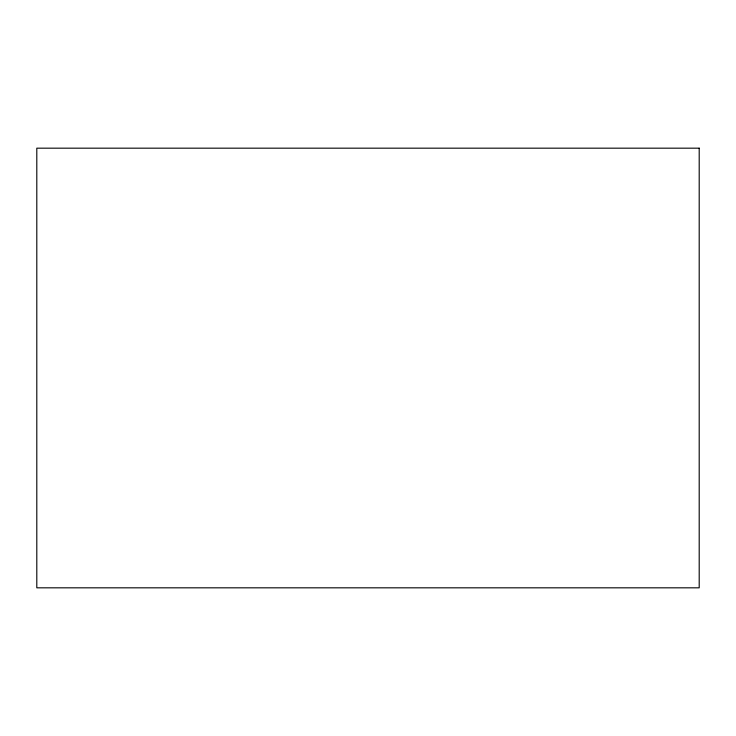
<?xml version="1.0" encoding="UTF-8"?>
<svg xmlns="http://www.w3.org/2000/svg" width="736" height="736" viewBox="0 0 736 736"><rect width="100%" height="100%" fill="white"/><g stroke="black" fill="none" stroke-linecap="round" stroke-linejoin="round"><path stroke-width="1.1" d="M699.2 148.175L36.8 148.175L36.8 587.825L699.2 587.825L699.2 148.175"/></g></svg>
